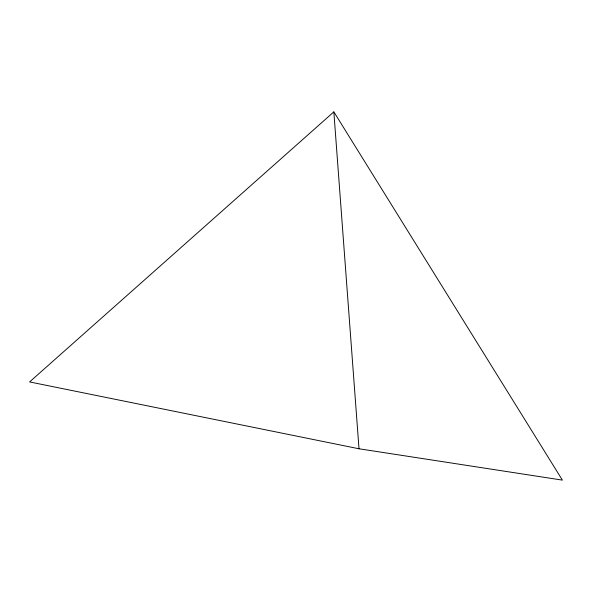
<?xml version="1.0" encoding="UTF-8"?>
<svg xmlns="http://www.w3.org/2000/svg" width="592" height="592" viewBox="0 0 592 592"><rect width="100%" height="100%" fill="white"/><g stroke="black" fill="none" stroke-linecap="round" stroke-linejoin="round"><path stroke-width="0.89" d="M333.844 111.873L29.6 381.929L359.011 448.773L562.4 480.127L333.844 111.873L359.011 448.773"/></g></svg>
